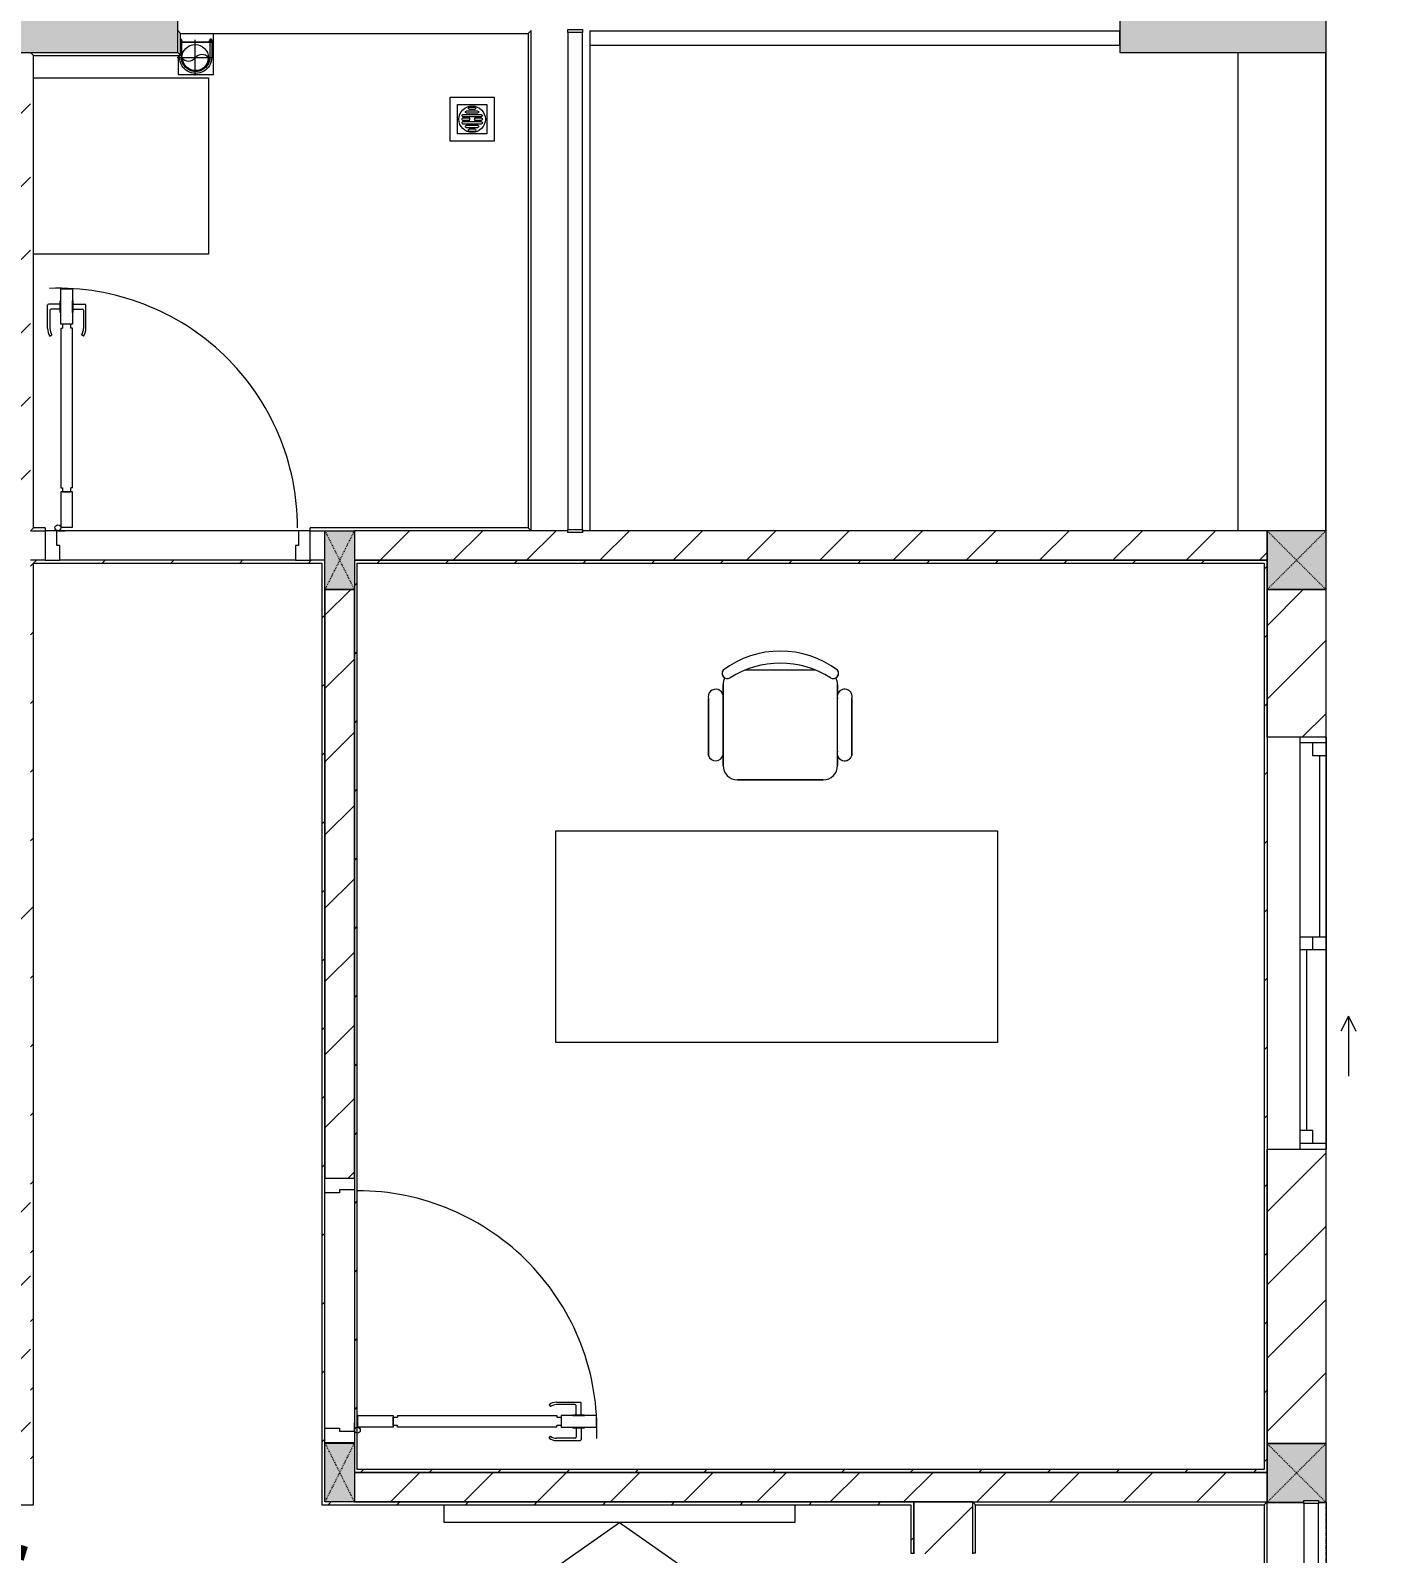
# Model space of a CAD drawing. Header units: millimetres. Extents: x -24439 to 198341, y -52871 to 149926.
# Drawn here: x 122853 to 127448, y 64661 to 69837 of the extents above; entities that cross this region are included whole.
import ezdxf

# ---------------------------------------------------------------- set-up
doc = ezdxf.new("R2010")
doc.units = ezdxf.units.MM
for name, pattern in [('Dash', [6, 3, -3]), ('Grid Line', [22.225, 12.7, -3.175, 3.175, -3.175]), ('IMPORT-CENTER _3_', [10.16, 6.35, -1.27, 1.27, -1.27]), ('NET VAN', [1.06, 0.53, -0.53])]:
    doc.linetypes.add(name, pattern=pattern)
for name, color, linetype, lineweight in [('0-1', 7, 'Continuous', 5), ('A-DETL-GENF-1', 9, 'Continuous', 9), ('A-DETL-GENF-2', 9, 'NET VAN', 9), ('A-DOOR-1', 9, 'Continuous', 9), ('A-FLOR-1', 9, 'Continuous', 9), ('A-FLOR-HRAL', 11, 'Continuous', 9), ('A-FLOR-HRAL-1', 9, 'Continuous', 9), ('A-GLAZ', 151, 'Continuous', 9), ('A-WALL', 113, 'Continuous', 9), ('A-WALL-1', 253, 'Continuous', 18), ('A-WALL-2', 9, 'Continuous', 9), ('A-WALL-3', 113, 'Continuous', 18), ('A-WALL-PATT-1', 10, 'Continuous', 9), ('A-WALL-PATT-2', 9, 'Continuous', 9), ('A-WALL-PATT-3', 111, 'Continuous', 9), ('G-IMPT', 8, 'Continuous', 9), ('G-IMPT-1', 9, 'Continuous', 9), ('G-IMPT-2', 8, 'IMPORT-CENTER _3_', 9), ('G-IMPT-6', 7, 'Continuous', 9), ('I-FURN', 30, 'Continuous', 9), ('I-FURN-1', 9, 'Continuous', 9), ('I-WALL-1', 253, 'Continuous', 18), ('M-EQPM', 50, 'Continuous', 9), ('S-BEAM-1', 9, 'Continuous', 9), ('S-COLS', 52, 'Continuous', 9), ('S-COLS-1', 254, 'Continuous', 5), ('S-COLS-2', 253, 'Continuous', 18), ('S-COLS-3', 9, 'Continuous', 9), ('S-COLS-4', 52, 'Continuous', 18), ('S-COLS-5', 52, 'Dash', 9), ('S-COLS-HDLN', 52, 'Dash', 9), ('S-COLS-HDLN-1', 9, 'Dash', 9), ('S-GRID-1', 1, 'Grid Line', 9)]:
    doc.layers.add(name, color=color, linetype=linetype, lineweight=lineweight)
doc.styles.add('Arial_2', font='arial_0.ttf', dxfattribs={"height": 450})
pattern_1 = [(45, (0, 0), (-116.67262, 116.67262), [])]
pattern_2 = [(45, (0, 0), (-124.4508, 124.4508), [])]

# ---------------------------------------------------------------- blocks, each defined once
blk = doc.blocks.new('NCV_TKTC_KET CAU_rvt-1-TKCS_MB ĐỊNH VỊ CAO ĐỘ THIẾT KẾ')
at = {"layer": 'S-COLS-1'}
for points in [[(123352.6, 69761.9), (123352.6, 70111.9), (122052.6, 70111.9), (122052.6, 69761.9), (122767.7, 69761.9)], [(127227.6, 69761.9), (127252.6, 69761.9), (127252.6, 70111.9), (127227.6, 70111.9), (127227.6, 70106.9), (127177.6, 70106.9), (127177.6, 70111.9), (126552.6, 70111.9), (126552.6, 69761.9), (127177.6, 69761.9)]]:
    blk.add_hatch(color=256, dxfattribs=at).paths.add_polyline_path(points)
at = {"layer": 'A-FLOR-1'}
for p, q in [((124752.6, 69835.3), (126552.6, 69835.3)), ((127252.5, 68136.9), (127252.5, 69761.9))]:
    blk.add_line(p, q, dxfattribs=at)
at = {"layer": 'S-BEAM-1'}
for p, q in [((126552.5, 69786.9), (126552.5, 69835.3)), ((124752.6, 69786.9), (126552.5, 69786.9)), ((126952.6, 69761.9), (126952.6, 68136.9)), ((127252.6, 68136.9), (127252.6, 69761.9))]:
    blk.add_line(p, q, dxfattribs=at)
at = {"layer": 'S-COLS-2'}
for p, q in [((123352.6, 69761.9), (123352.6, 70111.9)), ((126552.6, 70111.9), (126552.6, 69761.9)), ((127252.6, 69761.9), (127252.6, 70111.9)), ((122052.6, 69761.9), (123352.6, 69761.9)), ((126552.6, 69761.9), (127252.6, 69761.9))]:
    blk.add_line(p, q, dxfattribs=at)
blk = doc.blocks.new('Railing - Railing-975758-TKCS_MB ĐỊNH VỊ CAO ĐỘ THIẾT KẾ')
at = {"layer": 'A-FLOR-HRAL-1'}
for p, q in [((100454.1, 60566.2), (100444.1, 60576.2)), ((100454.1, 60491.2), (100454.1, 60566.2)), ((100454.1, 60566.2), (101634.1, 60566.2)), ((101634.1, 60566.2), (101644.1, 60576.2)), ((101634.1, 60566.2), (101634.1, 58886.2)), ((99954.1, 60491.2), (99944.1, 60501.2)), ((99954.1, 58886.2), (99954.1, 60491.2)), ((99954.1, 60491.2), (100454.1, 60491.2)), ((100454.1, 60491.2), (100444.1, 60501.2)), ((99954.1, 58886.2), (99944.1, 58876.2)), ((99944.1, 58876.2), (99993.7, 58876.2)), ((99993.7, 58886.2), (99954.1, 58886.2)), ((99993.7, 58886.2), (99993.7, 58876.2)), ((100894.1, 58876.2), (100894.1, 58886.2)), ((101634.1, 58886.2), (100894.1, 58886.2)), ((100894.1, 58876.2), (100944.1, 58876.2)), ((101634.1, 58886.2), (101644.1, 58876.2))]:
    blk.add_line(p, q, dxfattribs=at)
blk = doc.blocks.new('Railing - Railing-975754-TKCS_MB ĐỊNH VỊ CAO ĐỘ THIẾT KẾ')
at = {"layer": 'A-FLOR-HRAL-1'}
for p, q in [((103154.1, 55566.2), (103144.1, 55576.2)), ((103154.1, 55401.7), (103154.1, 55566.2)), ((103154.1, 55566.2), (104134.1, 55566.2)), ((104134.1, 55566.2), (104144.1, 55576.2)), ((104134.1, 55566.2), (104134.1, 52661.2)), ((103154.1, 55401.7), (103144.1, 55401.7)), ((103144.1, 52901.7), (103154.1, 52901.7)), ((103154.1, 52586.2), (103154.1, 52901.7)), ((104134.1, 52661.2), (103634.1, 52661.2)), ((103634.1, 52661.2), (103644.1, 52651.2)), ((103634.1, 52661.2), (103634.1, 52586.2)), ((104134.1, 52661.2), (104144.1, 52651.2)), ((103154.1, 52586.2), (103144.1, 52576.2)), ((103634.1, 52586.2), (103154.1, 52586.2)), ((103644.1, 52576.2), (103634.1, 52586.2))]:
    blk.add_line(p, q, dxfattribs=at)
blk = doc.blocks.new('DOOR_CW_01 CANH MO-PANEL KINH - DIW_01-900x2200-CỬA GỖ VÂN LAMINATE-553375-TKCS_MB ĐỊNH VỊ CAO ĐỘ THIẾT KẾ')
at = {"layer": 'A-DETL-GENF-1'}
for p, q in [((-397, -182), (-397, -62)), ((-397, -62), (-357, -62)), ((-357, -62), (-357, -182)), ((-357, -182), (-397, -182)), ((-397, -196), (-391, -196)), ((-397, -738), (-397, -196)), ((-391, -196), (-391, -182)), ((-391, -182), (-363, -182)), ((-363, -182), (-363, -196)), ((-357, -196), (-363, -196)), ((-357, -196), (-357, -738)), ((-433.9, -711.2), (-427.3, -715.8)), ((-320.1, -711.2), (-326.7, -715.8)), ((-442, -737), (-442, -816.5)), ((-434, -799.5), (-434, -737)), ((-397, -738), (-391, -738)), ((-357, -752), (-397, -752)), ((-397, -752), (-397, -872)), ((-391, -752), (-391, -738)), ((-363, -752), (-391, -752)), ((-357, -738), (-363, -738)), ((-363, -738), (-363, -752)), ((-357, -872), (-357, -752)), ((-320, -799.5), (-320, -737)), ((-312, -737), (-312, -816.5)), ((-399, -820.5), (-438, -820.5)), ((-399, -803.5), (-430, -803.5)), ((-399, -792.2), (-399, -831.8)), ((-397, -792.2), (-399, -792.2)), ((-397, -792.2), (-397, -831.8)), ((-357, -792.2), (-357, -831.8)), ((-357, -792.2), (-355, -792.2)), ((-355, -792.2), (-355, -831.8)), ((-355, -803.5), (-324, -803.5)), ((-355, -820.5), (-316, -820.5)), ((-399, -831.8), (-397, -831.8)), ((-397, -872), (-357, -872)), ((-355, -831.8), (-357, -831.8))]:
    blk.add_line(p, q, dxfattribs=at)
blk.add_circle((-407, -60), 10, dxfattribs=at)
for centre, radius, start, end in [((-407, -60), 814, 268, 0), ((-397, -737), 45, 145, 180), ((-397, -737), 37, 145, 180), ((-357, -737), 37, 0, 35), ((-357, -737), 45, 360, 35), ((-438, -816.5), 4, 180, 270), ((-430, -799.5), 4, 180, 270), ((-324, -799.5), 4, 270, 0), ((-316, -816.5), 4, 270, 0)]:
    blk.add_arc(centre, radius, start, end, dxfattribs=at)
at = {"layer": 'A-DOOR-1'}
for p, q in [((-450, -50), (-450, 50)), ((-450, 50), (-400, 50)), ((-400, 50), (-400, 0)), ((400, 0), (400, 50)), ((400, 50), (450, 50)), ((450, 50), (450, -50)), ((-410, -50), (-450, -50)), ((-410, 0), (-410, -50)), ((-400, 0), (-410, 0)), ((-407, -50), (-382, -50)), ((410, 0), (400, 0)), ((410, -50), (410, 0)), ((450, -50), (410, -50))]:
    blk.add_line(p, q, dxfattribs=at)
blk = doc.blocks.new('BAN LV A - BAN LV A_dwg_ban hoc2-348006-TKCS_MB ĐỊNH VỊ CAO ĐỘ THIẾT KẾ')
at = {"layer": 'I-FURN'}
for p, q in [((145.8, 437.4), (-145.8, 437.4)), ((-194.4, 388.8), (-194.4, 113.4)), ((194.4, 113.4), (194.4, 388.8)), ((-243, 354.4), (-243, 162)), ((194.4, 351.4), (194.4, 150.8)), ((243.7, 162), (243.7, 354.4)), ((-120.5, 64.8), (120.5, 64.8))]:
    blk.add_line(p, q, dxfattribs=at)
at = {"layer": 'I-FURN', "flags": 128}
blk.add_lwpolyline([(-737.8, 610.5), (-737.8, 1330.5), (-154.9, 1330.5), (762.2, 1330.5), (762.2, 610.5)], close=True, dxfattribs=at)
at = {"layer": 'I-FURN'}
for centre, radius, start, end in [((-145.8, 388.8), 48.6, 90, 180), ((145.8, 388.8), 48.6, 360, 90), ((-218.7, 347.3), 25.3, 343.7398, 163.7398), ((219.4, 347.3), 25.3, 16.2602, 170.7054), ((-218.7, 154.9), 25.3, 163.7398, 16.2602), ((219.4, 154.9), 25.3, 189.2946, 16.2602), ((-145.8, 113.4), 48.6, 180, 207.5844), ((145.8, 113.4), 48.6, 332.4156, 0), ((-180.2, 75.4), 17.8, 57.9726, 216.6901), ((0, 324), 324, 233.1301, 306.8699), ((0, 359.3), 318.2, 237.5758, 302.4242), ((180.2, 75.4), 17.8, 323.3099, 122.0274)]:
    blk.add_arc(centre, radius, start, end, dxfattribs=at)
blk = doc.blocks.new('BAN LV A - BAN LV A_dwg-348005-TKCS_MB ĐỊNH VỊ CAO ĐỘ THIẾT KẾ')
at = {"extrusion": (0, 0, -1), "zscale": -1, "rotation": 180}
blk.add_blockref('BAN LV A - BAN LV A_dwg_ban hoc2-348006-TKCS_MB ĐỊNH VỊ CAO ĐỘ THIẾT KẾ', (-729, 1383.7), dxfattribs=at)
blk = doc.blocks.new('BAN LV A - BAN LV A-401069-TKCS_MB ĐỊNH VỊ CAO ĐỘ THIẾT KẾ')
at = {"layer": 'I-FURN-1'}
for p, q in [((-8.8, -53.2), (1491.2, -53.2)), ((-8.8, -773.2), (-8.8, -53.2)), ((1491.2, -53.2), (1491.2, -773.2)), ((1491.2, -773.2), (-8.8, -773.2)), ((583.2, -946.3), (874.8, -946.3)), ((486, -1221.7), (486, -1029.3)), ((534.6, -1029.3), (534.6, -994.9)), ((923.4, -994.9), (923.4, -1032.3)), ((972.7, -1029.3), (972.7, -1221.7)), ((534.6, -1270.3), (534.6, -1235.9)), ((923.4, -1232.9), (923.4, -1270.3))]:
    blk.add_line(p, q, dxfattribs=at)
for centre, radius, start, end in [((583.2, -994.9), 48.6, 90, 180), ((874.8, -994.9), 48.6, 0, 90), ((510.3, -1036.4), 25.3, 16.2602, 163.7398), ((948.4, -1036.4), 25.3, 16.2602, 170.7054), ((510.3, -1228.8), 25.3, 163.7398, 343.7398), ((948.4, -1228.8), 25.3, 189.2946, 16.2602), ((548.9, -1308.3), 17.8, 119.404, 216.6901), ((583.2, -1270.3), 48.6, 180, 207.5844), ((874.8, -1270.3), 48.6, 332.4156, 0), ((909.2, -1308.3), 17.8, 323.3099, 60.596), ((729, -1059.7), 324, 233.1301, 306.8699)]:
    blk.add_arc(centre, radius, start, end, dxfattribs=at)
at = {"extrusion": (0, 0, -1), "zscale": -1, "rotation": 180}
blk.add_blockref('BAN LV A - BAN LV A_dwg-348005-TKCS_MB ĐỊNH VỊ CAO ĐỘ THIẾT KẾ', (0, 0), dxfattribs=at)
blk = doc.blocks.new('MAY GIAT - MAY GIAT_dwg-V74-TKCS_MB ĐỊNH VỊ CAO ĐỘ THIẾT KẾ')
at = {"layer": 'G-IMPT-1'}
blk.add_line((5, 596.6), (5, 2.3), dxfattribs=at)
at = {"layer": 'G-IMPT-1', "flags": 128}
blk.add_lwpolyline([(605, 2.3), (605, 596.6), (5, 596.6)], dxfattribs=at)
blk = doc.blocks.new('MAY GIAT - MAY GIAT-V84-TKCS_MB ĐỊNH VỊ CAO ĐỘ THIẾT KẾ')
at = {"layer": 'I-FURN-1'}
for p, q in [((5, -596.6), (5, -2.3)), ((605, -2.3), (605, -596.6)), ((605, -596.6), (5, -596.6))]:
    blk.add_line(p, q, dxfattribs=at)
at = {"extrusion": (0, 0, -1), "zscale": -1, "rotation": 180}
blk.add_blockref('MAY GIAT - MAY GIAT_dwg-V74-TKCS_MB ĐỊNH VỊ CAO ĐỘ THIẾT KẾ', (0, 0), dxfattribs=at)
blk = doc.blocks.new('Railing - 50 x 10mm-457210-TKCS_MB ĐỊNH VỊ CAO ĐỘ THIẾT KẾ')
at = {"layer": 'A-FLOR-HRAL-1'}
for p, q in [((25, 5), (-25, 5)), ((-25, 5), (-25, -5)), ((25, -5), (25, 5)), ((-25, -5), (25, -5))]:
    blk.add_line(p, q, dxfattribs=at)
blk = doc.blocks.new('Railing - Railing-1032603-TKCS_MB ĐỊNH VỊ CAO ĐỘ THIẾT KẾ')
at = {"layer": 'A-FLOR-HRAL-1'}
for p, q in [((101769.1, 60569.6), (101769.1, 58880.8)), ((101819.1, 58880.8), (101819.1, 60569.6))]:
    blk.add_line(p, q, dxfattribs=at)
at = {"extrusion": (0, 0, -1), "zscale": -1}
for p in [(-101794.1, 60574.6), (-101794.1, 58875.8)]:
    blk.add_blockref('Railing - 50 x 10mm-457210-TKCS_MB ĐỊNH VỊ CAO ĐỘ THIẾT KẾ', p, dxfattribs=at)
blk = doc.blocks.new('G1_SOF - BO TRU - 100x200-V62-TKCS_MB ĐỊNH VỊ CAO ĐỘ THIẾT KẾ')
at = {"layer": 'S-COLS-3'}
blk.add_hatch(color=256, dxfattribs=at).paths.add_polyline_path([(-50, -100), (50, -100), (50, 100), (-50, 100)])
at = {"layer": 'S-COLS-2'}
for p, q in [((-50, 100), (50, 100)), ((-50, -100), (-50, 100)), ((50, 100), (50, -100)), ((50, -100), (-50, -100))]:
    blk.add_line(p, q, dxfattribs=at)
at = {"layer": 'S-COLS-HDLN-1'}
for p, q in [((50, -100), (-50, 100)), ((-50, -100), (50, 100))]:
    blk.add_line(p, q, dxfattribs=at)
blk = doc.blocks.new('DOOR_CW_01 CANH MO-PANEL KINH - DIG_01-900x2200-CỬA NHÔM KÍNH-400868-TKCS_MB ĐỊNH VỊ CAO ĐỘ THIẾT KẾ')
at = {"layer": 'A-DETL-GENF-1'}
for p, q in [((-399, 831.8), (-397, 831.8)), ((-399, 792.2), (-399, 831.8)), ((-397, 872), (-357, 872)), ((-397, 752), (-397, 872)), ((-397, 792.2), (-397, 831.8)), ((-357, 872), (-357, 752)), ((-357, 792.2), (-357, 831.8)), ((-355, 831.8), (-357, 831.8)), ((-355, 792.2), (-355, 831.8)), ((-442, 737), (-442, 816.5)), ((-399, 820.5), (-438, 820.5)), ((-434, 799.5), (-434, 737)), ((-399, 803.5), (-430, 803.5)), ((-397, 792.2), (-399, 792.2)), ((-357, 792.2), (-355, 792.2)), ((-355, 820.5), (-316, 820.5)), ((-355, 803.5), (-324, 803.5)), ((-320, 799.5), (-320, 737)), ((-312, 737), (-312, 816.5)), ((-357, 752), (-397, 752)), ((-397, 738), (-391, 738)), ((-397, 738), (-397, 196)), ((-363, 752), (-391, 752)), ((-391, 752), (-391, 738)), ((-363, 738), (-363, 752)), ((-357, 738), (-363, 738)), ((-357, 196), (-357, 738)), ((-433.9, 711.2), (-427.3, 715.8)), ((-320.1, 711.2), (-326.7, 715.8)), ((-397, 196), (-391, 196)), ((-357, 182), (-397, 182)), ((-397, 182), (-397, 62)), ((-391, 196), (-391, 182)), ((-391, 182), (-363, 182)), ((-357, 196), (-363, 196)), ((-363, 182), (-363, 196)), ((-357, 62), (-357, 182)), ((-397, 62), (-357, 62))]:
    blk.add_line(p, q, dxfattribs=at)
blk.add_circle((-407, 60), 10, dxfattribs=at)
for centre, radius, start, end in [((-407, 60), 814, 360, 92), ((-438, 816.5), 4, 90, 180), ((-430, 799.5), 4, 90, 180), ((-324, 799.5), 4, 360, 90), ((-316, 816.5), 4, 0, 90), ((-397, 737), 45, 180, 215), ((-397, 737), 37, 180, 215), ((-357, 737), 37, 325, 0), ((-357, 737), 45, 325, 0)]:
    blk.add_arc(centre, radius, start, end, dxfattribs=at)
at = {"layer": 'A-DOOR-1'}
for p, q in [((-410, 50), (-450, 50)), ((-450, 50), (-450, -50)), ((-410, 0), (-410, 50)), ((-400, 0), (-410, 0)), ((-407, 50), (-382, 50)), ((-400, -50), (-400, 0)), ((410, 0), (400, 0)), ((400, 0), (400, -50)), ((450, 50), (410, 50)), ((410, 50), (410, 0)), ((450, -50), (450, 50)), ((-450, -50), (-400, -50)), ((400, -50), (450, -50))]:
    blk.add_line(p, q, dxfattribs=at)
blk = doc.blocks.new('KE TIVI-2 - KE TIVI-2-850637-TKCS_MB ĐỊNH VỊ CAO ĐỘ THIẾT KẾ')
at = {"layer": 'I-FURN-1'}
for p, q in [((0, 60), (-245.7, 232.1)), ((213, 209.1), (0, 60)), ((-595.6, 60), (595.6, 60)), ((-595.6, 0), (-595.6, 60)), ((595.6, 60), (595.6, 0))]:
    blk.add_line(p, q, dxfattribs=at)
blk = doc.blocks.new('NCV_TKTC_TANG 1_rvt-1-TKCS_MB ĐỊNH VỊ CAO ĐỘ THIẾT KẾ')
at = {"layer": 'A-WALL-PATT-1'}
h = blk.add_hatch(dxfattribs=at)
h.set_pattern_fill('FP_2', color=256, style=0, pattern_type=2)
h.set_pattern_definition(pattern_2)
h.paths.add_polyline_path([(122767.7, 65036.9), (122852.6, 65036.9), (122852.6, 65937.3), (122752.6, 65937.3), (122752.6, 65036.9)])
h.paths.add_polyline_path([(122802.6, 66737.3), (122852.6, 66737.3), (122852.6, 67036.9), (122752.6, 67036.9), (122752.6, 66737.3), (122767.7, 66737.3)])
h.paths.add_polyline_path([(122767.7, 68136.9), (122852.6, 68136.9), (122852.6, 69761.9), (122752.6, 69761.9), (122752.6, 68136.9)])
h = blk.add_hatch(dxfattribs=at)
h.set_pattern_fill('FP_2', color=256, style=0, pattern_type=2)
h.set_pattern_definition(pattern_2)
h.paths.add_polyline_path([(127052.6, 68036.9), (127052.6, 68136.9), (124727.6, 68136.9), (124727.6, 68131.5), (124677.6, 68131.5), (124677.6, 68136.9), (123952.6, 68136.9), (123952.6, 68036.9), (126399, 68036.9)])
h = blk.add_hatch(dxfattribs=at)
h.set_pattern_fill('FP_2', color=256, style=0, pattern_type=2)
h.set_pattern_definition(pattern_2)
h.paths.add_polyline_path([(123952.6, 65036.9), (123952.6, 65037.3), (123902.6, 65036.9)])
h.paths.add_polyline_path([(123952.6, 65937.3), (123952.6, 67936.5), (123852.6, 67936.5), (123852.6, 65937.3), (123902.6, 65937.3)])
h = blk.add_hatch(dxfattribs=at)
h.set_pattern_fill('FP_2', color=256, style=0, pattern_type=2)
h.set_pattern_definition(pattern_2)
h.paths.add_polyline_path([(123952.6, 64836.9), (127052.6, 64836.9), (127052.6, 64936.9), (123952.6, 64936.9)])
at = {"layer": 'A-WALL-PATT-2'}
h = blk.add_hatch(dxfattribs=at)
h.set_pattern_fill('FP_3', color=256, style=0, pattern_type=2)
h.set_pattern_definition(pattern_1)
h.paths.add_polyline_path([(122862.6, 64836.9), (122862.6, 68036.9), (122852.6, 68036.9), (122852.6, 64836.9)])
h = blk.add_hatch(dxfattribs=at)
h.set_pattern_fill('FP_3', color=256, style=0, pattern_type=2)
h.set_pattern_definition(pattern_1)
h.paths.add_polyline_path([(122902.6, 68026.9), (123842.6, 68026.9), (123842.6, 68036.9), (122862.6, 68036.9), (122862.6, 68026.9), (122894.6, 68026.9)])
h = blk.add_hatch(dxfattribs=at)
h.set_pattern_fill('FP_3', color=256, style=0, pattern_type=2)
h.set_pattern_definition(pattern_1)
h.paths.add_polyline_path([(123852.6, 64826.9), (123852.6, 68036.9), (123842.6, 68036.9), (123842.6, 64826.9)])
h = blk.add_hatch(dxfattribs=at)
h.set_pattern_fill('FP_3', color=256, style=0, pattern_type=2)
h.set_pattern_definition(pattern_1)
h.paths.add_polyline_path([(127042.6, 68026.9), (127052.6, 68026.9), (127052.6, 68036.9), (123952.6, 68036.9), (123952.6, 68026.9), (126399, 68026.9)])
h = blk.add_hatch(dxfattribs=at)
h.set_pattern_fill('FP_3', color=256, style=0, pattern_type=2)
h.set_pattern_definition(pattern_1)
h.paths.add_polyline_path([(123952.6, 64946.9), (123962.6, 64946.9), (123962.6, 68026.9), (123952.6, 68026.9), (123952.6, 65036.9)])
h = blk.add_hatch(dxfattribs=at)
h.set_pattern_fill('FP_3', color=256, style=0, pattern_type=2)
h.set_pattern_definition(pattern_1)
h.paths.add_polyline_path([(127052.6, 64936.9), (127052.6, 68026.9), (127042.6, 68026.9), (127042.6, 64936.9)])
h = blk.add_hatch(dxfattribs=at)
h.set_pattern_fill('FP_3', color=256, style=0, pattern_type=2)
h.set_pattern_definition(pattern_1)
h.paths.add_polyline_path([(123978.1, 64936.9), (127042.6, 64936.9), (127042.6, 64946.9), (123952.6, 64946.9), (123952.6, 64936.9)])
h = blk.add_hatch(dxfattribs=at)
h.set_pattern_fill('FP_3', color=256, style=0, pattern_type=2)
h.set_pattern_definition(pattern_1)
h.paths.add_polyline_path([(119062.5, 64826.9), (122862.6, 64826.9), (122862.6, 64836.9), (119062.5, 64836.9)])
h = blk.add_hatch(dxfattribs=at)
h.set_pattern_fill('FP_3', color=256, style=0, pattern_type=2)
h.set_pattern_definition(pattern_1)
h.paths.add_polyline_path([(125852.6, 64826.9), (125852.6, 64836.9), (123852.6, 64836.9), (123852.6, 64826.9), (125842.6, 64826.9)])
h = blk.add_hatch(dxfattribs=at)
h.set_pattern_fill('FP_3', color=256, style=0, pattern_type=2)
h.set_pattern_definition(pattern_1)
h.paths.add_polyline_path([(125852.6, 61846.9), (125852.6, 62162.4), (125842.6, 62162.4), (125842.6, 61846.9)])
h.paths.add_polyline_path([(125852.6, 64662.4), (125852.6, 64826.9), (125842.6, 64826.9), (125842.6, 64662.4)])
at = {"layer": 'A-FLOR-1'}
blk.add_line((123762.6, 68136.9), (122942.6, 68136.9), dxfattribs=at)
at = {"layer": 'A-WALL-1'}
for p, q in [((124677.6, 68136.9), (123952.6, 68136.9)), ((127052.6, 68136.9), (124727.6, 68136.9)), ((127052.6, 68036.9), (127052.6, 68136.9)), ((123952.6, 68036.9), (127052.6, 68036.9)), ((123852.6, 67936.5), (123852.6, 65937.3)), ((123952.6, 67936.5), (123852.6, 67936.5)), ((123952.6, 65937.3), (123952.6, 67936.5)), ((127052.6, 64936.9), (123952.6, 64936.9)), ((127052.6, 64836.9), (127052.6, 64936.9)), ((123952.6, 64836.9), (127052.6, 64836.9))]:
    blk.add_line(p, q, dxfattribs=at)
at = {"layer": 'A-WALL-2'}
for p, q in [((124552.6, 68136.9), (124552.6, 69836.9)), ((124752.6, 69836.9), (124752.6, 68136.9))]:
    blk.add_line(p, q, dxfattribs=at)
at = {"layer": 'I-WALL-1'}
for p, q in [((122862.6, 68036.9), (122852.6, 68036.9)), ((122902.6, 68036.9), (122862.6, 68036.9)), ((122862.6, 64836.9), (122862.6, 68026.9)), ((122862.6, 68026.9), (123842.6, 68026.9)), ((123752.6, 68036.9), (122952.6, 68036.9)), ((123842.6, 68036.9), (123802.6, 68036.9)), ((123852.6, 68036.9), (123842.6, 68036.9)), ((123842.6, 68026.9), (123842.6, 64826.9)), ((127052.6, 68036.9), (123952.6, 68036.9)), ((123962.6, 68026.9), (127042.6, 68026.9)), ((123962.6, 64946.9), (123962.6, 68026.9)), ((127042.6, 68026.9), (127042.6, 64946.9)), ((127052.6, 68026.9), (127052.6, 68036.9)), ((127052.6, 67435.3), (127052.6, 68026.9)), ((123852.6, 65937.3), (123852.6, 67936.9)), ((123952.6, 67936.9), (123952.6, 65937.3)), ((127052.6, 64936.9), (127052.6, 66035.3)), ((123852.6, 65087.3), (123852.6, 65887.3)), ((123952.6, 65897.3), (123952.6, 65077.3)), ((123952.6, 64936.9), (127042.6, 64936.9)), ((127042.6, 64946.9), (123962.6, 64946.9)), ((127042.6, 64936.9), (127052.6, 64936.9)), ((119062.5, 64826.9), (122862.6, 64826.9)), ((122862.6, 64826.9), (122862.6, 64836.9)), ((123842.6, 64826.9), (123852.6, 64826.9)), ((123852.6, 64826.9), (125842.6, 64826.9)), ((125852.6, 64836.9), (123952.6, 64836.9)), ((125842.6, 64826.9), (125842.6, 64662.4)), ((125852.6, 64826.9), (125852.6, 64836.9)), ((125852.6, 64662.4), (125852.6, 64826.9)), ((125842.6, 64662.4), (125852.6, 64662.4))]:
    blk.add_line(p, q, dxfattribs=at)
at = {"layer": 'A-DOOR-1'}
blk.add_blockref('DOOR_CW_01 CANH MO-PANEL KINH - DIG_01-900x2200-CỬA NHÔM KÍNH-400868-TKCS_MB ĐỊNH VỊ CAO ĐỘ THIẾT KẾ', (123352.6, 68086.9), dxfattribs=at)
at = {"layer": 'A-DOOR-1', "rotation": 90.00000000000072}
blk.add_blockref('DOOR_CW_01 CANH MO-PANEL KINH - DIW_01-900x2200-CỬA GỖ VÂN LAMINATE-553375-TKCS_MB ĐỊNH VỊ CAO ĐỘ THIẾT KẾ', (123902.6, 65487.3), dxfattribs=at)
at = {"layer": 'A-FLOR-HRAL-1'}
for name in ['Railing - Railing-975758-TKCS_MB ĐỊNH VỊ CAO ĐỘ THIẾT KẾ', 'Railing - Railing-1032603-TKCS_MB ĐỊNH VỊ CAO ĐỘ THIẾT KẾ', 'Railing - Railing-975754-TKCS_MB ĐỊNH VỊ CAO ĐỘ THIẾT KẾ']:
    blk.add_blockref(name, (22908.5, 9260.7), dxfattribs=at)
at = {"layer": 'I-FURN-1'}
for name, p, rotation in [('MAY GIAT - MAY GIAT-V84-TKCS_MB ĐỊNH VỊ CAO ĐỘ THIẾT KẾ', (122860.3, 69071.5), 90.00000000000087), ('BAN LV A - BAN LV A-401069-TKCS_MB ĐỊNH VỊ CAO ĐỘ THIẾT KẾ', (126128.2, 66344.2), 180), ('KE TIVI-2 - KE TIVI-2-850637-TKCS_MB ĐỊNH VỊ CAO ĐỘ THIẾT KẾ', (124852.9, 64826.9), 180)]:
    blk.add_blockref(name, p, dxfattribs=dict(at, rotation=rotation))
at = {"layer": 'S-COLS-3', "rotation": 180}
for p in [(123902.6, 68036.9), (123902.6, 64936.9)]:
    blk.add_blockref('G1_SOF - BO TRU - 100x200-V62-TKCS_MB ĐỊNH VỊ CAO ĐỘ THIẾT KẾ', p, dxfattribs=at)
blk = doc.blocks.new('1_FAMILY RVT - W01-WxH 1400x1400xmm-389822-TKCS_MB ĐỊNH VỊ CAO ĐỘ THIẾT KẾ')
at = {"layer": 'A-GLAZ'}
for p, q in [((248.4, 172.39), (299.2, 197.79)), ((248.4, 172.39), (299.2, 146.99)), ((248.4, 172.39), (451.6, 172.39)), ((-700, 96.19), (-700, -103.81)), ((700, 96.19), (-700, 96.19)), ((-700, 96.19), (-636.5, 96.19)), ((-680.95, 96.19), (-680.95, 7.29)), ((-636.5, 96.19), (-22.225, 96.19)), ((-636.5, 96.19), (-636.5, 51.74)), ((-636.5, 73.965), (-22.225, 73.965)), ((-22.225, 7.29), (-22.225, 96.19)), ((-22.225, 96.19), (22.225, 96.19)), ((22.225, 96.19), (680.95, 96.19)), ((22.225, 96.19), (22.225, 7.29)), ((680.95, 96.19), (700, 96.19)), ((680.95, 96.19), (680.95, 7.29)), ((700, -103.81), (700, 96.19)), ((-700, 7.29), (-680.95, 7.29)), ((-636.5, 51.74), (-680.95, 51.74)), ((-680.95, 7.29), (-22.225, 7.29)), ((22.225, 51.74), (-22.225, 51.74)), ((-22.225, 7.29), (22.225, 7.29)), ((22.225, 29.515), (636.5, 29.515)), ((22.225, 7.29), (636.5, 7.29)), ((636.5, 51.74), (636.5, 7.29)), ((680.95, 51.74), (636.5, 51.74)), ((636.5, 7.29), (700, 7.29)), ((-700, -103.81), (700, -103.81))]:
    blk.add_line(p, q, dxfattribs=at)
blk = doc.blocks.new('TKTC_XREF_251221_MB TANG 1 - TKTC_XREF_260130_MB TANG 1_dwg_CUM U_DN100-V231-TKCS_MB ĐỊNH VỊ CAO ĐỘ THIẾT KẾ')
at = {"layer": 'G-IMPT'}
blk.add_hatch(color=256, dxfattribs=at).paths.add_polyline_path([(61, 0), (58.9, -15.8), (52.8, -30.5), (43.1, -43.1), (30.5, -52.8), (15.8, -58.9), (0, -61), (0, -57), (14.8, -55.1), (28.5, -49.4), (40.3, -40.3), (49.4, -28.5), (55.1, -14.8), (57, 0), (55.1, 14.8), (49.4, 28.5), (40.3, 40.3), (23.4, 51.5), (14.8, 55.1), (0, 57), (0, 61), (15.8, 58.9), (32.3, 51.5), (43.1, 43.1), (52.8, 30.5), (58.9, 15.8)])
for p, q in [((-8, 69), (0, 69)), ((-78.1, 62.4), (-72.7, 62.4)), ((-72.7, 64.5), (-72.7, 60.7)), ((-66.9, 62.1), (-71.7, 62.1)), ((-79.1, -63.4), (-79.1, -66.6)), ((-76.6, -63.4), (-76.6, -66.6)), ((-74.6, -63.4), (-74.6, -66.6)), ((-72.7, -60.7), (-72.7, -69.3)), ((-66.9, -62.1), (-71.7, -62.1)), ((-66.9, -67.9), (-71.7, -67.9)), ((-65, -69), (0, -69))]:
    blk.add_line(p, q, dxfattribs=at)
at = {"layer": 'G-IMPT', "flags": 128}
for points in [[(-71.7, 59.2), (-66.9, 59.2), (-66.9, 64.5)], [(-65, 64.5), (-65, 57.3), (-66.9, 57.3), (-66.9, 59.2)], [(-65, 61), (0, 61), (0, 57)], [(-72.7, -62.4), (-78.1, -62.4), (-78.1, -67.6), (-72.7, -67.6)], [(-71.7, -70.8), (-66.9, -70.8), (-66.9, -59.2), (-71.7, -59.2)], [(-66.9, -59.2), (-66.9, -57.3), (-65, -57.3), (-65, -72.7), (-66.9, -72.7), (-66.9, -70.8)], [(-65, -61), (0, -61), (0, -57)]]:
    blk.add_lwpolyline(points, dxfattribs=at)
at = {"layer": 'G-IMPT'}
for centre, radius, start, end in [((0, 0), 69, 270, 90), ((-78.1, 63.4), 0.96, 180, 270), ((-71.1, 60.7), 1.56, 112.61986, 247.38014), ((0, 0), 61, 270, 90), ((0, 0), 57, 270, 90), ((-78.1, -63.4), 0.96, 90, 180), ((-71.1, -60.7), 1.56, 112.61986, 247.38014), ((-67.9, -65), 4.8, 143.1301, 216.8699), ((-78.1, -66.6), 0.96, 180, 270), ((-71.1, -69.3), 1.56, 112.61986, 247.38014)]:
    blk.add_arc(centre, radius, start, end, dxfattribs=at)
blk = doc.blocks.new('TKTC_XREF_251221_MB TANG 1 - TKTC_XREF_260130_MB TANG 1_dwg_$cc-4202114-TKCS_MB ĐỊNH VỊ CAO ĐỘ THIẾT KẾ')
at = {"layer": 'G-IMPT'}
blk.add_circle((0, 0), 0.5, dxfattribs=at)
for centre, radius, start, end in [((0, 0), 0.5, 90, 270), ((0.188, 0.25), 0.313, 126.8699, 233.1301), ((-0.188, -0.25), 0.313, 306.8699, 53.1301)]:
    blk.add_arc(centre, radius, start, end, dxfattribs=at)
at = {"layer": 'G-IMPT-2'}
for p, q in [((0, -0.673), (0, 0.673)), ((-0.673, 0), (0.673, 0))]:
    blk.add_line(p, q, dxfattribs=at)
blk = doc.blocks.new('TKTC_XREF_251221_MB TANG 1 - TKTC_XREF_260130_MB TANG 1_dwg_THU NUOC - THU NUOC-444531-TKCS_MB TẦNG 1-4202124-TKCS_MB ĐỊNH VỊ CAO ĐỘ THIẾT KẾ')
at = {"layer": 'M-EQPM'}
for p, q in [((-23.3, 10.8), (40.9, 10.8)), ((40.9, 4.8), (-23.3, 4.8)), ((-11, 23.3), (28.5, 23.3)), ((28.5, 17.3), (-11, 17.3)), ((-1.1, 35.6), (18.5, 35.6)), ((18.5, 29.6), (-1.1, 29.6)), ((-23.3, -13.6), (40.9, -13.6)), ((40.9, -19.6), (-23.3, -19.6)), ((-11, -26.1), (28.5, -26.1)), ((28.5, -32.1), (-11, -32.1)), ((-1.1, -38.5), (18.5, -38.5)), ((18.5, -44.5), (-1.1, -44.5))]:
    blk.add_line(p, q, dxfattribs=at)
at = {"layer": 'M-EQPM', "flags": 128}
for points in [[(83.7, -79.4), (83.7, 70.6), (-66.3, 70.6), (-66.3, -79.4)], [(58.7, -54.4), (58.7, 45.6), (-41.3, 45.6), (-41.3, -54.4)]]:
    blk.add_lwpolyline(points, close=True, dxfattribs=at)
for points in [[(-23.3, -1.2), (0.7, -1.2), (0.7, -7.2), (-23.3, -7.2)], [(40.9, -7.2), (16.7, -7.2), (16.7, -1.2), (40.9, -1.2)]]:
    blk.add_lwpolyline(points, dxfattribs=at)
at = {"layer": 'M-EQPM'}
for centre, radius, start, end in [((8.7, -4.4), 45, 360, 180), ((8.7, -4.4), 45, 360, 180), ((-23.3, 7.8), 3, 90, 270), ((-11, 20.3), 3, 90, 270), ((-1.1, 32.6), 3, 90, 270), ((18.5, 32.6), 3, 270, 90), ((28.5, 20.3), 3, 270, 90), ((40.9, 7.8), 3, 270, 90), ((8.7, -4.4), 45, 180, 360), ((8.7, -4.4), 45, 180, 360), ((-23.3, -4.2), 3, 90, 270), ((-23.3, -16.6), 3, 90, 270), ((-11, -29.1), 3, 90, 270), ((-1.1, -41.5), 3, 90, 270), ((18.5, -41.5), 3, 270, 90), ((28.5, -29.1), 3, 270, 90), ((40.9, -4.2), 3, 270, 90), ((40.9, -16.6), 3, 270, 90)]:
    blk.add_arc(centre, radius, start, end, dxfattribs=at)
blk = doc.blocks.new('TKTC_XREF_251221_MB TANG 1 - TKTC_XREF_260130_MB TANG 1_dwg-4202109-TKCS_MB ĐỊNH VỊ CAO ĐỘ THIẾT KẾ')
at = {"layer": 'G-IMPT'}
for p, q in [((-79797.5, -331594.7), (-79797.5, -331659.6)), ((-75899.1, -333209.7), (-75899.1, -331584.7))]:
    blk.add_line(p, q, dxfattribs=at)
at = {"layer": 'G-IMPT', "flags": 128}
for points in [[(-79789.1, -331549.7), (-79677.7, -331549.7), (-79677.7, -331519.7)], [(-79797.5, -331659.6), (-79677.9, -331659.6), (-79677.9, -331549.7), (-79789.1, -331549.7)]]:
    blk.add_lwpolyline(points, dxfattribs=at)
at = {"xscale": 90.00000000005122, "yscale": 90.00000000005122, "zscale": 90.00000000005122, "rotation": 90.37402677993775}
blk.add_blockref('TKTC_XREF_251221_MB TANG 1 - TKTC_XREF_260130_MB TANG 1_dwg_$cc-4202114-TKCS_MB ĐỊNH VỊ CAO ĐỘ THIẾT KẾ', (-79739.9, -331602.6), dxfattribs=at)
at = {"extrusion": (0, 0, -1), "xscale": 0.7894736842105242, "yscale": 0.7894736842105242, "zscale": -0.7894736842105242, "rotation": 269.9999999984439}
blk.add_blockref('TKTC_XREF_251221_MB TANG 1 - TKTC_XREF_260130_MB TANG 1_dwg_CUM U_DN100-V231-TKCS_MB ĐỊNH VỊ CAO ĐỘ THIẾT KẾ', (79738.1, -331601), dxfattribs=at)
at = {"extrusion": (0, 0, -1), "zscale": -1}
blk.add_blockref('TKTC_XREF_251221_MB TANG 1 - TKTC_XREF_260130_MB TANG 1_dwg_THU NUOC - THU NUOC-444531-TKCS_MB TẦNG 1-4202124-TKCS_MB ĐỊNH VỊ CAO ĐỘ THIẾT KẾ', (78790.5, -331807), dxfattribs=at)
blk = doc.blocks.new('TKTC_XREF_251221_MB TANG 1 - TKTC_XREF_251221_MB TANG 1-2038492-TKCS_MB ĐỊNH VỊ CAO ĐỘ THIẾT KẾ')
blk.add_blockref('TKTC_XREF_251221_MB TANG 1 - TKTC_XREF_260130_MB TANG 1_dwg-4202109-TKCS_MB ĐỊNH VỊ CAO ĐỘ THIẾT KẾ', (169499.1, 384109.7))
blk = doc.blocks.new('G1_SOF - BO TRU - 200x200-3051103-TKCS_MB ĐỊNH VỊ CAO ĐỘ THIẾT KẾ')
at = {"layer": 'S-COLS-HDLN'}
for p, q in [((-100, -100), (100, 100)), ((100, -100), (-100, 100))]:
    blk.add_line(p, q, dxfattribs=at)
blk = doc.blocks.new('Railing - 50 x 10mm-1251311-TKCS_MB ĐỊNH VỊ CAO ĐỘ THIẾT KẾ')
at = {"layer": 'A-FLOR-HRAL'}
for p, q in [((25, 5), (-25, 5)), ((-25, 5), (-25, -5)), ((25, -5), (25, 5)), ((-25, -5), (25, -5))]:
    blk.add_line(p, q, dxfattribs=at)
blk = doc.blocks.new('Railing - Railing-3224920-TKCS_MB ĐỊNH VỊ CAO ĐỘ THIẾT KẾ')
at = {"layer": 'A-FLOR-HRAL'}
for p, q in [((127177.6, 64831.3), (127177.6, 61916.9)), ((127227.6, 61916.9), (127227.6, 64831.3))]:
    blk.add_line(p, q, dxfattribs=at)
at = {"extrusion": (0, 0, -1), "zscale": -1}
for p in [(-127202.6, 64836.3), (-127202.6, 61911.9)]:
    blk.add_blockref('Railing - 50 x 10mm-1251311-TKCS_MB ĐỊNH VỊ CAO ĐỘ THIẾT KẾ', p, dxfattribs=at)
blk = doc.blocks.new('NCV_TKCS_251209_TONG THE HIEN TRANG SAN DUONG - NCV_TKCS_HIEN TRANG_251209a_dwg-1612995-TKCS_MB ĐỊNH VỊ CAO ĐỘ THIẾT KẾ')
at = {"layer": 'G-IMPT-6', "insert": (563588729.9, 1145043033.3), "char_height": 450, "width": 5277.08, "attachment_point": 1, "line_spacing_factor": 0.941778, "style": 'Arial_2'}
blk.add_mtext('X=1145047.756Y=563585.610Z=0.45', dxfattribs=at)
blk = doc.blocks.new('NCV_TKCS_251209_TONG THE HIEN TRANG SAN DUONG - NCV_TKCS_251209_TONG THE HIEN TRANG SAN DUONG-1605292-TKCS_MB ĐỊNH VỊ CAO ĐỘ THIẾT KẾ')
at = {"rotation": 343.2379237072182}
blk.add_blockref('NCV_TKCS_251209_TONG THE HIEN TRANG SAN DUONG - NCV_TKCS_HIEN TRANG_251209a_dwg-1612995-TKCS_MB ĐỊNH VỊ CAO ĐỘ THIẾT KẾ', (-869777547.7, -933796958.8), dxfattribs=at)

msp = doc.modelspace()

# ---------------------------------------------------------------- hatches: boundary and pattern name
at = {"layer": 'A-WALL-PATT-3'}
h = msp.add_hatch(dxfattribs=at)
h.set_pattern_fill('FP_1', color=256, style=0, pattern_type=2)
h.set_pattern_definition(pattern_2)
h.paths.add_polyline_path([(127052.6, 65035.3), (127252.6, 65035.3), (127252.6, 66035.3), (127052.6, 66035.3)])
h.paths.add_polyline_path([(127252.6, 67435.3), (127252.6, 67936.9), (127052.6, 67936.9), (127052.6, 67435.3), (127087.1, 67435.3)])
h = msp.add_hatch(dxfattribs=at)
h.set_pattern_fill('FP_1', color=256, style=0, pattern_type=2)
h.set_pattern_definition(pattern_2)
h.paths.add_polyline_path([(125852.6, 61836.9), (126052.6, 61836.9), (126052.6, 62160.3), (125852.6, 62160.3), (125852.6, 62061.4)])
h.paths.add_polyline_path([(125952.6, 64660.3), (126052.6, 64660.3), (126052.6, 64836.9), (125852.6, 64836.9), (125852.6, 64660.3)])
at = {"layer": 'S-COLS-1'}
for points in [[(127052.6, 67936.9), (127252.6, 67936.9), (127252.6, 68136.9), (127052.6, 68136.9)], [(127252.6, 64835.3), (127252.6, 65035.3), (127052.6, 65035.3), (127052.6, 64835.3), (127177.6, 64835.3), (127177.6, 64841.3), (127227.6, 64841.3), (127227.6, 64835.3)]]:
    msp.add_hatch(color=256, dxfattribs=at).paths.add_polyline_path(points)

# ---------------------------------------------------------------- linework, layer by layer
at = {"layer": 'A-WALL'}
for p, q in [((127252.6, 67936.9), (127052.6, 67936.9)), ((127052.6, 65035.3), (127252.6, 65035.3)), ((127177.6, 64835.3), (127052.6, 64835.3)), ((127052.6, 61911.9), (127052.6, 64834.9)), ((127252.6, 64835.3), (127227.6, 64835.3)), ((127252.6, 64834.9), (127252.6, 61911.9))]:
    msp.add_line(p, q, dxfattribs=at)
at = {"layer": 'A-WALL-3'}
for p, q in [((127052.6, 67936.9), (127052.6, 67435.3)), ((127252.6, 67435.3), (127252.6, 67936.9)), ((127052.6, 66035.3), (127052.6, 65035.3)), ((127252.6, 65035.3), (127252.6, 66035.3)), ((126052.6, 64836.9), (125852.6, 64836.9)), ((125852.6, 64836.9), (125852.6, 64660.3)), ((126052.6, 64660.3), (126052.6, 64836.9)), ((127052.6, 64835.3), (127052.6, 64834.9)), ((127052.6, 64834.9), (127177.6, 64834.9)), ((127227.6, 64834.9), (127252.6, 64834.9)), ((127252.6, 64834.9), (127252.6, 64835.3))]:
    msp.add_line(p, q, dxfattribs=at)
at = {"layer": 'S-COLS'}
for p, q in [((127052.6, 67936.9), (127252.6, 67936.9)), ((127252.6, 65035.3), (127052.6, 65035.3)), ((127052.6, 64835.3), (127177.6, 64835.3)), ((127227.6, 64835.3), (127252.6, 64835.3))]:
    msp.add_line(p, q, dxfattribs=at)
at = {"layer": 'S-COLS-4'}
for p, q in [((127252.6, 68136.9), (127052.6, 68136.9)), ((127052.6, 68136.9), (127052.6, 67936.9)), ((127252.6, 67936.9), (127252.6, 68136.9)), ((127052.6, 65035.3), (127052.6, 64835.3)), ((127252.6, 64835.3), (127252.6, 65035.3))]:
    msp.add_line(p, q, dxfattribs=at)
at = {"layer": 'S-GRID-1'}
msp.add_line((127252.6, 20960.6), (127252.6, 80482.7), dxfattribs=at)

# ---------------------------------------------------------------- block references
at = {"layer": '0-1'}
for name in ['NCV_TKTC_KET CAU_rvt-1-TKCS_MB ĐỊNH VỊ CAO ĐỘ THIẾT KẾ', 'NCV_TKTC_TANG 1_rvt-1-TKCS_MB ĐỊNH VỊ CAO ĐỘ THIẾT KẾ']:
    msp.add_blockref(name, (0, 0), dxfattribs=at)
at = {"layer": 'A-DETL-GENF-2'}
msp.add_blockref('NCV_TKCS_251209_TONG THE HIEN TRANG SAN DUONG - NCV_TKCS_251209_TONG THE HIEN TRANG SAN DUONG-1605292-TKCS_MB ĐỊNH VỊ CAO ĐỘ THIẾT KẾ', (26103.5, 9888.2), dxfattribs=at)
at = {"layer": 'A-FLOR-HRAL'}
msp.add_blockref('Railing - Railing-3224920-TKCS_MB ĐỊNH VỊ CAO ĐỘ THIẾT KẾ', (0, 0), dxfattribs=at)
at = {"layer": 'A-GLAZ', "rotation": 270}
msp.add_blockref('1_FAMILY RVT - W01-WxH 1400x1400xmm-389822-TKCS_MB ĐỊNH VỊ CAO ĐỘ THIẾT KẾ', (127156.4, 66735.3), dxfattribs=at)
at = {"layer": 'M-EQPM'}
msp.add_blockref('TKTC_XREF_251221_MB TANG 1 - TKTC_XREF_251221_MB TANG 1-2038492-TKCS_MB ĐỊNH VỊ CAO ĐỘ THIẾT KẾ', (33652.6, 17236.9), dxfattribs=at)
at = {"layer": 'S-COLS-5', "rotation": 180}
for p in [(127152.6, 68036.9), (127152.6, 64935.3)]:
    msp.add_blockref('G1_SOF - BO TRU - 200x200-3051103-TKCS_MB ĐỊNH VỊ CAO ĐỘ THIẾT KẾ', p, dxfattribs=at)

doc.saveas('drawing.dxf')
